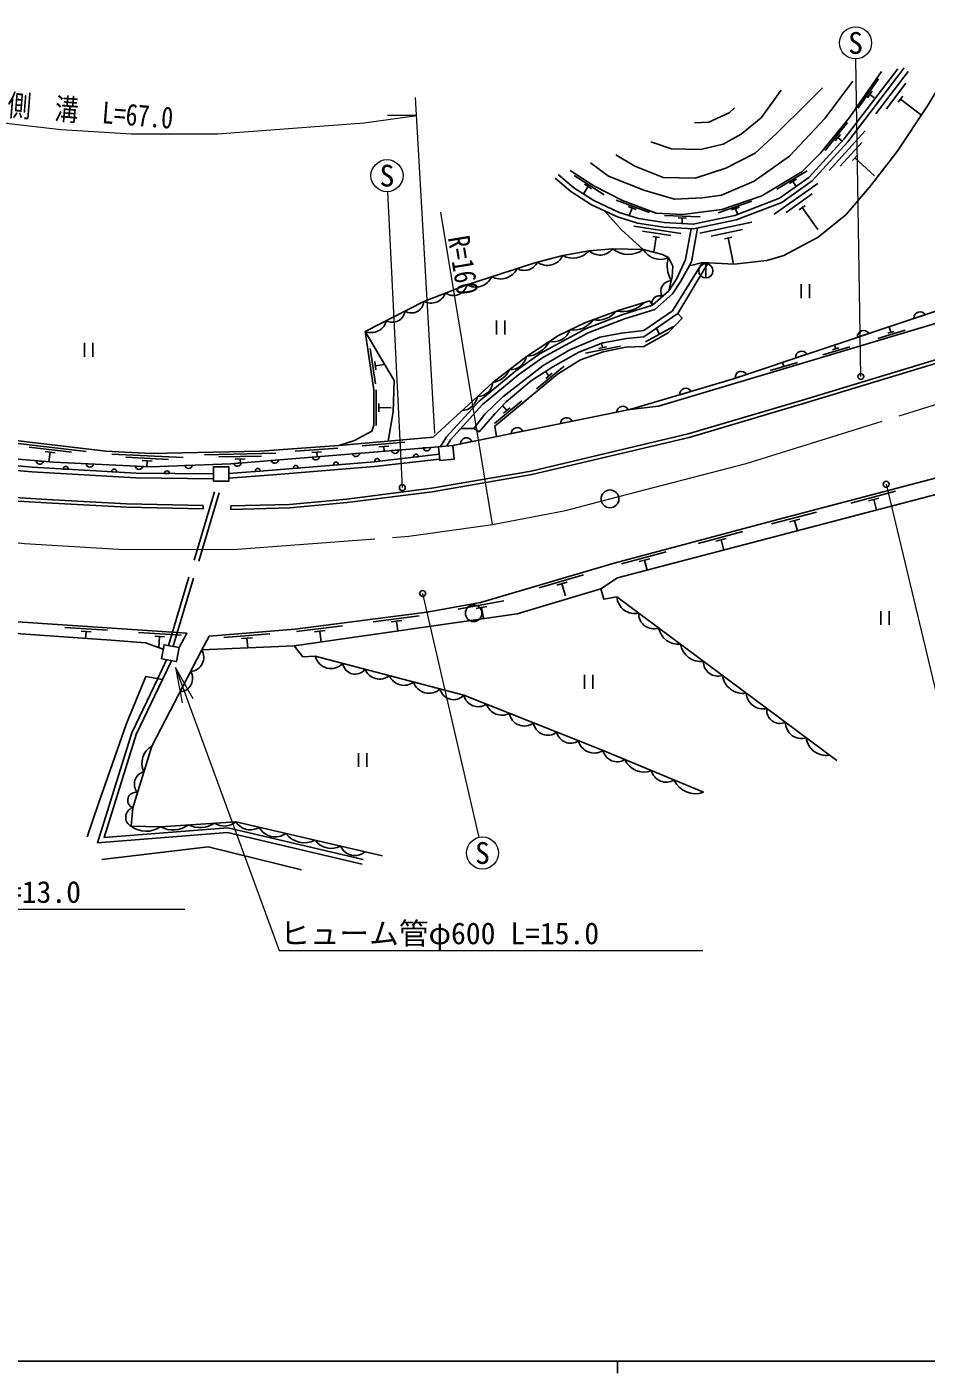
# Model space of a CAD drawing. Units: millimetres at full size, sheet at 1:1000; details may follow other scales. Extents: x 40000 to 680000, y 20000 to 380000.
# Drawn here: x 218250 to 293976, y 204000 to 317399 of the extents above; entities that cross this region are included whole.
import ezdxf
from ezdxf.enums import TextEntityAlignment as Align

# ---------------------------------------------------------------- set-up
doc = ezdxf.new("R2010")
doc.units = ezdxf.units.MM
doc.header["$LTSCALE"] = 1000
doc.linetypes.add('CHAIN', pattern=[18.5, 12, -1.5, 3.5, -1.5])
doc.linetypes.add('DASHED', pattern=[7.5, 6, -1.5])
for name, color, linetype, lineweight in [('M-BGD', 7, 'Continuous', 25), ('M-BMK', 2, 'CHAIN', 13), ('M-BMK-SRVR', 3, 'Continuous', 25), ('M-STR-HTXT', 7, 'Continuous', 13), ('M-STR-STRC', 7, 'Continuous', 25), ('M-TTL-BAND', 7, 'Continuous', 25)]:
    doc.layers.add(name, color=color, linetype=linetype, lineweight=lineweight)
doc.styles.add('ＭＳ ゴシック', font='')
doc.styles.get('ＭＳ ゴシック').set_extended_font_data('MS Gothic')

# ---------------------------------------------------------------- blocks, each defined once
blk = doc.blocks.new('open_arrow')
at = {"color": 0, "linetype": 'Continuous', "lineweight": -2}
blk.add_lwpolyline([(7.5, 1.25), (0, 0), (7.5, -1.25)], dxfattribs=at)

msp = doc.modelspace()

# ---------------------------------------------------------------- linework, layer by layer
at = {"layer": 'M-BGD'}
for p, q in [((289978, 313013), (288253, 310559)), ((292467, 313644), (289739, 310065)), ((289440, 311986), (289037, 311413)), ((292279, 312656), (290643, 310508)), ((289238, 311700), (289688, 311383)), ((292010, 311560), (291628, 311059)), ((291819, 311309), (293609, 309945)), ((287360, 309338), (285482, 306999)), ((288836, 308641), (285802, 305317)), ((286757, 308348), (286319, 307802)), ((286538, 308075), (286902, 307783)), ((288561, 307673), (286741, 305678)), ((288196, 306605), (287771, 306140)), ((287984, 306372), (289646, 304856)), ((283975, 305289), (281404, 303743)), ((266856, 303263), (264339, 304895)), ((265516, 303953), (265116, 303336)), ((265810, 303763), (265222, 304143)), ((284866, 304217), (281193, 301616)), ((283067, 304568), (282467, 304207)), ((282767, 304387), (283026, 303955)), ((270680, 301755), (267870, 302807)), ((284391, 303329), (282188, 301769)), ((269550, 302018), (268895, 302263)), ((269223, 302140), (268983, 301502)), ((279300, 302718), (276460, 301751)), ((278259, 302205), (277597, 301980)), ((277928, 302093), (278091, 301615)), ((283807, 302364), (283293, 302000)), ((283550, 302182), (284850, 300346)), ((273313, 300011), (269358, 300606)), ((274948, 301396), (271950, 301527)), ((273792, 301296), (273093, 301327)), ((273442, 301312), (273422, 300840)), ((279312, 300964), (274910, 300034)), ((272477, 299833), (270104, 300190)), ((271523, 299673), (270969, 299757)), ((271246, 299715), (271051, 298417)), ((278525, 300338), (275883, 299780)), ((277605, 299684), (276989, 299553)), ((277297, 299619), (277762, 297417)), ((275428, 297449), (275428, 296249)), ((283445, 295723), (283445, 294549)), ((284145, 295723), (284145, 294549)), ((270926, 293950), (270717, 294336)), ((257801, 292662), (257801, 291488)), ((258501, 292662), (258501, 291488)), ((292959, 292840), (293899, 293154)), ((270343, 290861), (272702, 292175)), ((271522, 291518), (271260, 291990)), ((288205, 291253), (289145, 291567)), ((289916, 291154), (292216, 291840)), ((290746, 291590), (291282, 291750)), ((291014, 291670), (290873, 292144)), ((223107, 290778), (223107, 289605)), ((223807, 290778), (223807, 289605)), ((247167, 290314), (247599, 287345)), ((265287, 289917), (268229, 290505)), ((266379, 290319), (267066, 290456)), ((266723, 290388), (266652, 290739)), ((285269, 289769), (287569, 290455)), ((286099, 290204), (286636, 290364)), ((286367, 290284), (286271, 290608)), ((247541, 289206), (247641, 288513)), ((283002, 289516), (283941, 289830)), ((247591, 288860), (248378, 288974)), ((261172, 286911), (263485, 288822)), ((262214, 288005), (261921, 288359)), ((261944, 287782), (262483, 288228)), ((277902, 287821), (278846, 288122)), ((280836, 288448), (283136, 289133)), ((281986, 288790), (281883, 289135)), ((247674, 286827), (247664, 283827)), ((257626, 283982), (259939, 285893)), ((273225, 286414), (274175, 286697)), ((247880, 285676), (247878, 284976)), ((247879, 285326), (248929, 285323)), ((258668, 285076), (258316, 285502)), ((258398, 284854), (258937, 285299)), ((267917, 284937), (268888, 285134)), ((263187, 283980), (264158, 284177)), ((250081, 282425), (246495, 282107)), ((254752, 282273), (255723, 282470)), ((259034, 283140), (260005, 283336)), ((223227, 281641), (217268, 282345)), ((222011, 281573), (218435, 281996)), ((220615, 281527), (219781, 281625)), ((220198, 281576), (220102, 280759)), ((231396, 281115), (225404, 281419)), ((239206, 281489), (233207, 281353)), ((238011, 281252), (234412, 281171)), ((244433, 281926), (240842, 281670)), ((243071, 281618), (242233, 281559)), ((242652, 281588), (242680, 281199)), ((246281, 281493), (245657, 281442)), ((248725, 282094), (247889, 282019)), ((248307, 282057), (248342, 281661)), ((249567, 281761), (248944, 281710)), ((252247, 281980), (251623, 281929)), ((219639, 280798), (219015, 280851)), ((221313, 280158), (221715, 280136)), ((223860, 280568), (223235, 280598)), ((230187, 280966), (226591, 281148)), ((228003, 280375), (227378, 280404)), ((228798, 280826), (227959, 280869)), ((228378, 280847), (228354, 280358)), ((232183, 280480), (231558, 280456)), ((236296, 280677), (235672, 280626)), ((236636, 281011), (235796, 280992)), ((236216, 281001), (236223, 280671)), ((239443, 280934), (238819, 280883)), ((240698, 280209), (241098, 280242)), ((242893, 281216), (242270, 281165)), ((244081, 280488), (244481, 280521)), ((247548, 280775), (247947, 280821)), ((250820, 281152), (251219, 281197)), ((225391, 279928), (225792, 279905)), ((229839, 279785), (230240, 279780)), ((237497, 279957), (237898, 279987)), ((291400, 278280), (287629, 277288)), ((233092, 277094), (233086, 276794)), ((235434, 276760), (235427, 277060)), ((290008, 277697), (289128, 277465)), ((289568, 277581), (289800, 276699)), ((284734, 276530), (280964, 275534)), ((283343, 275945), (282463, 275713)), ((282903, 275829), (283134, 274951)), ((278543, 274891), (274774, 273889)), ((277152, 274304), (276272, 274070)), ((276712, 274187), (276941, 273327)), ((272089, 273175), (268320, 272173)), ((270698, 272588), (269818, 272354)), ((270258, 272471), (270481, 271633)), ((265119, 271245), (261378, 270143)), ((263744, 270621), (262872, 270364)), ((263308, 270493), (263605, 269485)), ((258418, 269055), (254581, 268356)), ((251287, 267792), (247419, 267292)), ((256985, 268581), (256089, 268417)), ((256537, 268499), (256708, 267558)), ((290180, 268194), (290180, 267020)), ((290880, 268194), (290880, 267020)), ((225038, 266570), (221447, 266815)), ((223647, 266454), (222809, 266511)), ((244830, 266958), (240962, 266458)), ((243374, 266558), (242472, 266442)), ((242923, 266500), (243041, 265585)), ((249831, 267392), (248929, 267275)), ((249380, 267334), (249486, 266516)), ((223228, 266483), (223187, 265885)), ((231239, 266147), (227648, 266392)), ((229848, 266032), (229010, 266089)), ((229429, 266060), (229364, 265110)), ((238709, 266271), (234822, 265956)), ((237236, 265941), (236329, 265868)), ((236783, 265904), (236849, 265085)), ((265220, 262827), (265220, 261653)), ((265920, 262827), (265920, 261653)), ((246175, 256231), (246175, 255057)), ((246875, 256231), (246875, 255057))]:
    msp.add_line(p, q, dxfattribs=at)
at = {"layer": 'M-BGD', "linetype": 'DASHED'}
for p, q in [((230163, 265295), (234328, 279128)), ((230559, 265223), (234746, 279128)), ((229270, 262504), (230006, 264083)), ((229676, 262428), (230413, 264010))]:
    msp.add_line(p, q, dxfattribs=at)
at = {"layer": 'M-BGD'}
for points in [[(274039, 297274), (275153, 297556), (277821, 297402), (280565, 297728), (282005, 298156), (284900, 299702), (287224, 301561), (289220, 303894), (291533, 306893), (294107, 310759), (296903, 315376)], [(262733, 304647), (264066, 303535), (265805, 302419), (267984, 301402), (269664, 300863), (271886, 300529), (274384, 300383), (277971, 301141), (281831, 302619), (284374, 304420), (287387, 307722), (292137, 313953)], [(262989, 304954), (264303, 303858), (265999, 302770), (268130, 301775), (269755, 301254), (271927, 300927), (274354, 300785), (277858, 301526), (281641, 302974), (284108, 304722), (287080, 307978), (291591, 313868)], [(264002, 305292), (265994, 304001), (268397, 302770), (271234, 301708), (273455, 301611), (276788, 302022), (280156, 303168), (283511, 305185), (285093, 306754), (287515, 309771), (290234, 313638)], [(287821, 312830), (285451, 309692), (282477, 306515), (279504, 304396), (276739, 303240), (275146, 303011), (272779, 302902), (270208, 303651), (267225, 304833), (265716, 305955)], [(267846, 306634), (269436, 305662), (271830, 304728), (274523, 304672), (277103, 305513), (279572, 306765), (281367, 308410), (284023, 311026), (285257, 312279)], [(281760, 312073), (280096, 309737), (278394, 308372), (276879, 307531), (274990, 307064), (272522, 307139), (270801, 307718)], [(302838, 310929), (305207, 305454), (307275, 300022), (307754, 298677), (307716, 297975), (307460, 297681), (277757, 287766), (269023, 285161), (254115, 282144)], [(274485, 309326), (275682, 309382), (277403, 310148), (277833, 310597)], [(270158, 298648), (268315, 300306), (266895, 301910)], [(199517, 301435), (192316, 284702), (202335, 282732), (211928, 281451), (220486, 280726), (228670, 280343), (235421, 280605), (252910, 282034)], [(270717, 294336), (268120, 293532), (265231, 292476), (263017, 291394), (260327, 289630), (257482, 287433), (252467, 282847), (244529, 282143), (237868, 281669), (228708, 281462), (224900, 281655), (213243, 283032), (193458, 285866), (199091, 299833), (199517, 301435)], [(274196, 300394), (273719, 297813), (272982, 296193), (272310, 295176), (270926, 293950), (268434, 293175), (265348, 291983), (261476, 289896), (259426, 288438), (256346, 285872), (253594, 282855), (253090, 282051)], [(274723, 300454), (274223, 297606), (273324, 295985), (272615, 294911), (271127, 293594), (268566, 292797), (265515, 291619), (261687, 289555), (259671, 288121), (256623, 285582), (253916, 282614), (253603, 282098)], [(272310, 295176), (272586, 296333), (272639, 297248), (272290, 297972), (271792, 298225), (270158, 298648), (267572, 298694), (265608, 298545), (263386, 298136), (261033, 297520), (255310, 295682), (251681, 294275), (246749, 291734)], [(269023, 285161), (271433, 285456), (307754, 296285), (309333, 298991), (308997, 299270)], [(275153, 297556), (272619, 293482), (270199, 291835), (268314, 291606), (266508, 291264), (263983, 290208), (261718, 288868), (258332, 286250), (256808, 284787), (255887, 283579), (254796, 283579)], [(255887, 283579), (256331, 283297), (257648, 284806), (258615, 285813), (260757, 287616), (262549, 288761), (264722, 289990), (266761, 290781), (268776, 291153), (270204, 291286), (273077, 293261), (275632, 297528)], [(235427, 277060), (240377, 277178), (245201, 277629), (252340, 278542), (260720, 279981), (273939, 283110), (283562, 285969), (302831, 291806), (308879, 293621)], [(235434, 276760), (240395, 276879), (245234, 277330), (252385, 278245), (260780, 279687), (274016, 282820), (283648, 285682), (302918, 291518), (308966, 293333)], [(273077, 293261), (273436, 292869), (272254, 291616), (270203, 290474), (268698, 290415), (266793, 290035), (264859, 289351), (262940, 288138), (257663, 283780), (257797, 282889)], [(248685, 282512), (249107, 284975), (249188, 287602), (246749, 291734), (247464, 286816), (247454, 283839), (247300, 283345), (245832, 282554), (244529, 282143)], [(233954, 279338), (227432, 279412), (218661, 279907), (209947, 280688), (201635, 281881), (191997, 283856)], [(233954, 279738), (227446, 279812), (218690, 280306), (209993, 281086), (201703, 282275), (192085, 284246)], [(232969, 264916), (233603, 266068), (240851, 266656), (251941, 268088), (256462, 268912), (267700, 272225), (281488, 275891), (299346, 280585), (310715, 283510), (312084, 283778), (313535, 283837), (317111, 279351), (321859, 281631), (322918, 281662)], [(310972, 282690), (307835, 281836), (307451, 281328), (268000, 270983), (266584, 270058), (259544, 267968), (240752, 265255), (232969, 264916)], [(192572, 281451), (199947, 279900), (208115, 278498), (212752, 278041), (219927, 277597), (226636, 277230), (233092, 277094)], [(252968, 281398), (247495, 280769), (238928, 280063), (235247, 279789)], [(192510, 281157), (199891, 279606), (208075, 278200), (212728, 277742), (219909, 277298), (226624, 276930), (233086, 276794)], [(253005, 281000), (247535, 280371), (238959, 279665), (235247, 279388)], [(179959, 271602), (180275, 272809), (180633, 273458), (181362, 273868), (203514, 269376), (213078, 267838), (217064, 267324), (231714, 266325), (231076, 265130)], [(177937, 272373), (179959, 271602), (181216, 272918), (196942, 269643), (208787, 267548), (217726, 266272), (225343, 265733), (228233, 265525), (229734, 264974)], [(266584, 270058), (266846, 269204), (267935, 269387), (286450, 255598)], [(248204, 247573), (235850, 250445), (229487, 250023), (227030, 250060), (227158, 251623), (228774, 256824), (232969, 264916)], [(275218, 252922), (266767, 256439), (255042, 261098), (242534, 264389), (241498, 264343), (240752, 265255)], [(229676, 262428), (228263, 262692), (226647, 258711), (224259, 251902), (223336, 249167)], [(229270, 262504), (227078, 257933), (224194, 248663), (235129, 249525), (246481, 246878)], [(229676, 262428), (227451, 257787), (224751, 249109), (235160, 249928), (246572, 247267)], [(224557, 247277), (233511, 248330), (241388, 246392)]]:
    msp.add_lwpolyline(points, dxfattribs=at)
for points in [[(253015, 280886), (254220, 280996), (254115, 282144), (252910, 282034)], [(233954, 279128), (235247, 279128), (235247, 280348), (233954, 280348)], [(229587, 264158), (230860, 263929), (231076, 265130), (229803, 265359)]]:
    msp.add_lwpolyline(points, close=True, dxfattribs=at)
for centre, radius in [((275428, 296849), 600), ((255875, 268011), 700)]:
    msp.add_circle(centre, radius, dxfattribs=at)
for centre, radius, start, end in [((264242, 299724), 1804, 241.66822, 319.18284), ((266522, 299515), 1333, 226.72001, 321.98073), ((268895, 300361), 2128, 231.5526, 306.39731), ((271591, 299468), 1650, 209.77735, 295.0518), ((260125, 298171), 1281, 242.29194, 332.50645), ((262094, 298734), 1423, 234.19333, 335.1681), ((274505, 297242), 2332, 161.74755, 211.37326), ((256047, 296959), 1475, 240.01006, 335.60087), ((258129, 297724), 1560, 241.75281, 333.85813), ((272548, 295121), 907, 92.20272, 208.87237), ((252277, 295431), 1301, 242.76583, 339.61905), ((254161, 295954), 1181, 235.71296, 346.67192), ((250636, 294350), 1048, 238.64102, 355.85866), ((268367, 296077), 2668, 259.85602, 315.09907), ((271490, 294148), 597, 63.72794, 199.33356), ((247232, 292978), 1335, 248.79025, 345.70943), ((249031, 293590), 1068, 241.70975, 352.78993), ((264265, 293880), 2028, 262.27185, 325.60934), ((266313, 294749), 2049, 259.48271, 320.68071), ((293460, 292904), 505, 29.6309, 187.28909), ((262547, 292410), 1543, 259.14579, 339.51681), ((288706, 291317), 505, 29.6309, 187.28909), ((260088, 292099), 2480, 275.53199, 330.96077), ((258956, 289935), 1404, 267.89636, 347.47124), ((283503, 289580), 505, 29.6309, 187.28909), ((257114, 289380), 1982, 280.71993, 334.64768), ((278404, 287878), 505, 28.8515, 186.50969), ((256195, 287555), 1293, 270.30236, 354.57558), ((273728, 286462), 505, 27.77511, 185.4333), ((254751, 286529), 1475, 275.31276, 349.56518), ((268422, 284940), 505, 22.61061, 180.2688), ((259539, 283142), 505, 22.61061, 180.2688), ((263692, 283982), 505, 22.61061, 180.2688), ((255257, 282276), 505, 22.61061, 180.2688), ((245964, 281522), 318, 194.56231, 354.78004), ((249251, 281790), 318, 194.56231, 354.78004), ((251016, 281206), 203, 357.59569, 195.51908), ((251930, 282009), 318, 194.56231, 354.78004), ((219332, 280879), 318, 185.0512, 345.26893), ((221516, 280178), 203, 347.80595, 185.72934), ((223550, 280637), 318, 187.21436, 347.4321), ((225593, 279948), 203, 347.80595, 185.72934), ((227693, 280444), 318, 187.21436, 347.4321), ((231869, 280522), 318, 192.11306, 352.3308), ((235980, 280706), 318, 194.56231, 354.78004), ((237695, 280003), 203, 355.29829, 193.22167), ((239127, 280963), 318, 194.56231, 354.78004), ((240896, 280257), 203, 355.74827, 193.67166), ((242577, 281245), 318, 194.56231, 354.78004), ((244278, 280536), 203, 355.74827, 193.67166), ((247743, 280830), 203, 357.59569, 195.51908), ((230040, 279814), 203, 350.38689, 188.31027), ((269440, 269490), 1509, 183.92047, 282.72644), ((271033, 267960), 1262, 177.36387, 289.28302), ((273122, 267088), 1702, 190.80963, 275.83728), ((275062, 265719), 1796, 190.39689, 275.16499), ((231949, 264297), 1193, 273.95706, 31.23348), ((243865, 264719), 1371, 193.90957, 316.60964), ((231083, 262510), 1121, 273.03055, 32.15999), ((245890, 263912), 1038, 187.47257, 323.04666), ((247963, 263812), 1350, 202.86554, 307.65367), ((276445, 263930), 1222, 178.67053, 287.97636), ((249997, 263240), 1307, 202.33608, 308.18313), ((252115, 262644), 1379, 198.21151, 312.3077), ((278567, 263016), 1763, 188.10331, 278.5436), ((254185, 261902), 1175, 193.67666, 316.84254), ((256265, 261389), 1257, 193.3725, 303.28407), ((280260, 261380), 1434, 184.26491, 282.382), ((258264, 260813), 1393, 199.96583, 296.69075), ((281687, 259852), 1127, 173.50866, 293.13826), ((260133, 259764), 1259, 188.88745, 307.76912), ((262126, 258967), 1237, 189.24043, 307.41616), ((283486, 258809), 1357, 179.72213, 286.92477), ((264032, 258242), 1183, 192.60266, 304.05394), ((285583, 257749), 1718, 187.97411, 278.6728), ((229595, 255377), 1663, 119.54288, 205.92346), ((266037, 257621), 1390, 194.94764, 301.70893), ((267962, 256722), 1229, 193.34697, 301.46996), ((270224, 256414), 1781, 204.53672, 290.28022), ((228365, 253614), 1070, 104.42245, 221.04389), ((272110, 255087), 1314, 195.16386, 299.65308), ((227415, 252250), 678, 77.80997, 247.65637), ((274545, 254770), 1966, 204.80527, 290.01165), ((227413, 250815), 847, 107.58705, 243.04666), ((228283, 251711), 2073, 232.78022, 305.49122), ((230547, 251970), 2217, 241.42118, 306.16324), ((232829, 252151), 2198, 243.70726, 303.87716), ((234874, 251570), 1490, 236.64186, 310.94256), ((237048, 251150), 1390, 210.48903, 303.33837), ((239156, 250680), 1512, 207.21369, 306.61372), ((241613, 250583), 1914, 215.6623, 298.1651), ((243880, 249866), 1674, 215.42724, 298.40016), ((245870, 248882), 1289, 202.28266, 311.54475)]:
    msp.add_arc(centre, radius, start, end, dxfattribs=at)
at = {"layer": 'M-BMK'}
msp.add_lwpolyline([(70353, 304499), (167695, 282931), (182288, 279625), (199890, 276352), (212407, 274540), (218034, 273869), (225974, 273406), (235590, 273388), (250409, 274500), (257454, 275490), (263595, 276652), (267354, 277642), (278826, 280633), (298452, 286739)], dxfattribs=at)
at = {"layer": 'M-BMK-SRVR'}
msp.add_circle((267354, 277642), 750, dxfattribs=at)
at = {"layer": 'M-STR-HTXT'}
for p, q in [((288481, 287949), (288060, 314699)), ((252591, 283176), (250987, 311467)), ((251074, 309937), (248619, 309938)), ((249868, 278592), (248643, 303521)), ((257454, 275490), (253096, 301797)), ((290620, 278870), (295608, 257978)), ((251576, 269671), (256310, 249126))]:
    msp.add_line(p, q, dxfattribs=at)
for points in [[(195158, 312832), (205598, 310891), (216987, 309242), (221129, 308748), (227027, 308404), (234311, 308391), (246661, 309318), (251074, 309937)], [(173533, 274878), (195864, 243085), (231546, 243085)], [(230763, 263440), (239499, 239600), (275180, 239600)]]:
    msp.add_lwpolyline(points, dxfattribs=at)
for centre in [(288039, 316049), (248577, 304869), (256613, 247811)]:
    msp.add_circle(centre, 1350, dxfattribs=at)
at = {"layer": 'M-STR-STRC'}
for centre in [(288481, 287949), (290620, 278870), (249868, 278592), (251576, 269671)]:
    msp.add_circle(centre, 250, dxfattribs=at)
at = {"layer": 'M-TTL-BAND'}
for p, q in [((40000, 205000), (579000, 205000)), ((268000, 205000), (268000, 204000))]:
    msp.add_line(p, q, dxfattribs=at)

# ---------------------------------------------------------------- block references
at = {"layer": 'M-STR-HTXT', "xscale": 400, "yscale": 400, "rotation": 290.1}
msp.add_blockref('open_arrow', (230763, 263440), dxfattribs=at)

# ---------------------------------------------------------------- texts
at = {"layer": 'M-STR-HTXT', "style": 'ＭＳ ゴシック'}
for p in [(288039, 316049), (248577, 304869), (256613, 247811)]:
    msp.add_text('S', height=1833, dxfattribs=at).set_placement(p, align=Align.MIDDLE_CENTER)
at = {"layer": 'M-STR-HTXT', "style": 'ＭＳ ゴシック', "width": 0.8}
for s, rotation, p in [('側\u3000溝\u3000L=67.0', 355.421, (223475, 308828)), ('R=160', 279.407, (253558, 297094))]:
    msp.add_text(s, height=1833, rotation=rotation, dxfattribs=at).set_placement(p, align=Align.BOTTOM_CENTER)
at = {"layer": 'M-STR-HTXT', "style": 'ＭＳ ゴシック'}
for s, p in [('ヒューム管φ300 L=13.0', (195938, 244529)), ('ヒューム管φ600 L=15.0', (239572, 241044))]:
    msp.add_text(s, height=1833, dxfattribs=at).set_placement(p, align=Align.MIDDLE_LEFT)

doc.saveas('drawing.dxf')
